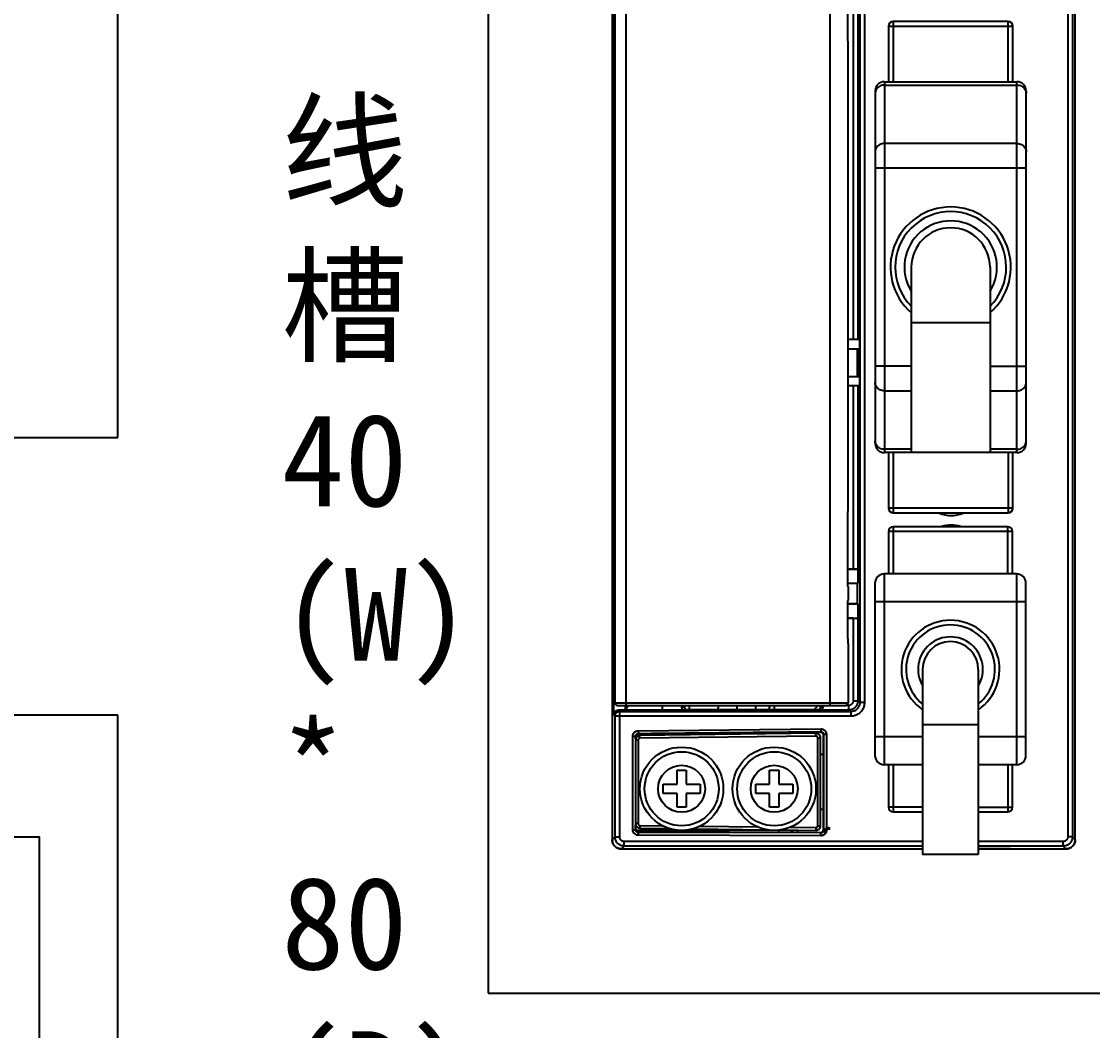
# Model space of a CAD drawing. Header units: millimetres. Extents: x 336 to 12810, y -1577 to 4105.
# Drawn here: x 7318.4 to 7434.1, y 1658.8 to 1767.7 of the extents above; entities that cross this region are included whole.
import ezdxf
from ezdxf.enums import TextEntityAlignment as Align

# ---------------------------------------------------------------- set-up
doc = ezdxf.new("R2010")
doc.units = ezdxf.units.MM
doc.styles.get("Standard").update_dxf_attribs({"font": ''})
doc.styles.add('WD', font='romans.shx', dxfattribs={"width": 0.8, "bigfont": 'gbcbig.shx'})
doc.styles.get('Standard').set_extended_font_data('SimSun')

# ---------------------------------------------------------------- blocks, each defined once
blk = doc.blocks.new('EDS-208A')
blk.add_lwpolyline([(-14.62, 114.46), (65.38, 114.46), (65.38, -5.54), (-14.62, -5.54)], close=True)
at = {"lineweight": 0}
for points in [[(4.51, 96.6), (4.51, 80.4), (18.01, 80.4), (18.01, 96.6)], [(45.49, 96.6), (45.49, 80.4), (31.99, 80.4), (31.99, 96.6)], [(45.49, 78.6), (45.49, 62.4), (31.99, 62.4), (31.99, 78.6)], [(4.51, 60.6), (4.51, 44.4), (18.01, 44.4), (18.01, 60.6)], [(45.49, 60.6), (45.49, 44.4), (31.99, 44.4), (31.99, 60.6)], [(45.49, 42.6), (45.49, 26.4), (31.99, 26.4), (31.99, 42.6)], [(4.51, 24.6), (4.51, 8.4), (18.01, 8.4), (18.01, 24.6)], [(45.49, 24.6), (45.49, 8.4), (31.99, 8.4), (31.99, 24.6)]]:
    blk.add_lwpolyline(points, close=True, dxfattribs=at)
for points in [[(13, 94.12), (13, 95.04), (5.95, 95.04), (5.95, 81.62), (13, 81.62), (13, 82.54)], [(37, 94.12), (37, 95.04), (44.05, 95.04), (44.05, 81.62), (37, 81.62), (37, 82.54)], [(13, 94.12), (14.47, 94.12), (14.47, 90.03)], [(37, 94.12), (35.53, 94.12), (35.53, 90.03)], [(14.47, 90.03), (16.6, 90.03), (16.6, 86.63), (14.47, 86.63)], [(35.53, 90.03), (33.4, 90.03), (33.4, 86.63), (35.53, 86.63)], [(14.47, 86.63), (14.47, 82.54), (13, 82.54)], [(35.53, 86.63), (35.53, 82.54), (37, 82.54)], [(37, 76.12), (37, 77.04), (44.05, 77.04), (44.05, 63.62), (37, 63.62), (37, 64.54)], [(37, 76.12), (35.53, 76.12), (35.53, 72.03)], [(35.53, 72.03), (33.4, 72.03), (33.4, 68.63), (35.53, 68.63)], [(35.53, 68.63), (35.53, 64.54), (37, 64.54)], [(13, 58.12), (13, 59.04), (5.95, 59.04), (5.95, 45.62), (13, 45.62), (13, 46.54)], [(37, 58.12), (37, 59.04), (44.05, 59.04), (44.05, 45.62), (37, 45.62), (37, 46.54)], [(13, 58.12), (14.47, 58.12), (14.47, 54.03)], [(37, 58.12), (35.53, 58.12), (35.53, 54.03)], [(14.47, 54.03), (16.6, 54.03), (16.6, 50.63), (14.47, 50.63)], [(35.53, 54.03), (33.4, 54.03), (33.4, 50.63), (35.53, 50.63)], [(14.47, 50.63), (14.47, 46.54), (13, 46.54)], [(35.53, 50.63), (35.53, 46.54), (37, 46.54)], [(37, 40.12), (37, 41.04), (44.05, 41.04), (44.05, 27.62), (37, 27.62), (37, 28.54)], [(37, 40.12), (35.53, 40.12), (35.53, 36.03)], [(35.53, 36.03), (33.4, 36.03), (33.4, 32.63), (35.53, 32.63)], [(35.53, 32.63), (35.53, 28.54), (37, 28.54)], [(13, 22.12), (13, 23.04), (5.95, 23.04), (5.95, 9.62), (13, 9.62), (13, 10.54)], [(13, 22.12), (14.47, 22.12), (14.47, 18.03)], [(37, 22.12), (35.53, 22.12), (35.53, 18.03)], [(37, 22.12), (37, 23.04), (44.05, 23.04), (44.05, 9.62), (37, 9.62), (37, 10.54)], [(14.47, 18.03), (16.6, 18.03), (16.6, 14.63), (14.47, 14.63)], [(35.53, 18.03), (33.4, 18.03), (33.4, 14.63), (35.53, 14.63)], [(14.47, 14.63), (14.47, 10.54), (13, 10.54)], [(35.53, 14.63), (35.53, 10.54), (37, 10.54)]]:
    blk.add_lwpolyline(points, dxfattribs=at)
at = {"lineweight": 0, "style": 'WD', "width": 0.8}
blk.add_attdef('IES10-SW8', text='', height=3, dxfattribs=at).set_placement((25, 119.14), align=Align.MIDDLE)

msp = doc.modelspace()

# ---------------------------------------------------------------- linework, layer by layer
for p, q in [((7368.84, 1892.792), (7368.84, 1662.792)), ((7328.84, 1722.792), (7328.84, 1862.792)), ((6268.84, 1722.792), (7328.84, 1722.792)), ((7328.84, 1692.792), (6268.84, 1692.792)), ((7328.84, 1552.792), (7328.84, 1692.792)), ((7368.84, 1662.792), (7788.849, 1662.792))]:
    msp.add_line(p, q)
at = {"color": 7, "linetype": 'Continuous'}
for p, q in [((7382.229, 1838.253), (7382.229, 1679.358)), ((7432.229, 1679.358), (7432.229, 1838.253)), ((7431.424, 1805.118), (7431.424, 1679.664)), ((7431.924, 1804.635), (7431.924, 1679.664)), ((7382.514, 1786.558), (7382.514, 1694.158)), ((7383.714, 1786.858), (7383.714, 1693.858)), ((7405.714, 1786.858), (7405.714, 1693.858)), ((7409.009, 1694.218), (7409.009, 1786.499)), ((7409.509, 1694.218), (7409.509, 1786.499)), ((7382.394, 1748.26), (7382.394, 1782.023)), ((7407.683, 1765.638), (7407.683, 1773.708)), ((7407.688, 1765.65), (7407.688, 1773.708)), ((7408.247, 1771.851), (7408.247, 1733.358)), ((7408.746, 1771.859), (7408.746, 1733.358)), ((7412.579, 1767.708), (7412.579, 1761.208)), ((7424.979, 1767.708), (7412.579, 1767.708)), ((7424.979, 1761.208), (7424.979, 1767.708)), ((7412.079, 1767.208), (7412.079, 1761.208)), ((7412.079, 1767.208), (7425.479, 1767.208)), ((7425.479, 1761.208), (7425.479, 1767.208)), ((7407.683, 1765.638), (7407.688, 1765.65)), ((7407.714, 1715.378), (7407.714, 1765.038)), ((7411.629, 1761.208), (7411.629, 1721.158)), ((7411.629, 1761.208), (7425.929, 1761.208)), ((7411.629, 1760.851), (7425.929, 1760.851)), ((7425.929, 1721.158), (7425.929, 1761.208)), ((7410.629, 1760.208), (7410.629, 1722.158)), ((7426.929, 1722.158), (7426.929, 1760.208)), ((7425.929, 1754.533), (7411.629, 1754.533)), ((7426.929, 1751.89), (7410.629, 1751.89)), ((7382.394, 1748.26), (7382.457, 1748.197)), ((7382.457, 1748.197), (7382.457, 1747.42)), ((7382.457, 1747.42), (7382.395, 1747.358)), ((7382.395, 1745.724), (7382.395, 1747.358)), ((7382.514, 1745.843), (7382.394, 1745.723)), ((7382.394, 1717.81), (7382.394, 1745.723)), ((7414.529, 1741.183), (7414.529, 1721.183)), ((7423.029, 1741.183), (7423.029, 1721.183)), ((7423.029, 1735.183), (7414.529, 1735.183)), ((7408.939, 1733.358), (7407.714, 1733.358)), ((7408.939, 1733.358), (7408.939, 1732.358)), ((7407.714, 1732.358), (7408.939, 1732.358)), ((7408.669, 1732.358), (7408.669, 1729.358)), ((7408.869, 1729.358), (7408.869, 1732.358)), ((7414.529, 1730.477), (7410.629, 1730.477)), ((7423.029, 1730.477), (7426.929, 1730.477)), ((7408.939, 1729.358), (7407.714, 1729.358)), ((7408.939, 1729.358), (7408.939, 1728.358)), ((7408.939, 1728.358), (7407.714, 1728.358)), ((7408.247, 1728.358), (7408.247, 1708.571)), ((7408.746, 1728.358), (7408.746, 1708.563)), ((7411.629, 1727.834), (7414.529, 1727.834)), ((7423.029, 1727.834), (7425.929, 1727.834)), ((7414.529, 1721.516), (7411.629, 1721.516)), ((7425.929, 1721.158), (7411.629, 1721.158)), ((7412.079, 1721.158), (7412.079, 1715.158)), ((7412.579, 1721.158), (7412.579, 1714.658)), ((7423.029, 1721.183), (7414.529, 1721.183)), ((7425.929, 1721.516), (7423.029, 1721.516)), ((7424.979, 1721.158), (7424.979, 1714.658)), ((7425.479, 1715.158), (7425.479, 1721.158)), ((7382.229, 1719.858), (7382.268, 1719.858)), ((7382.268, 1710.858), (7382.268, 1719.858)), ((7382.394, 1717.81), (7382.457, 1717.747)), ((7382.457, 1717.747), (7382.457, 1716.97)), ((7382.457, 1716.97), (7382.395, 1716.908)), ((7382.395, 1715.274), (7382.395, 1716.908)), ((7382.514, 1715.393), (7382.394, 1715.273)), ((7382.394, 1697.358), (7382.394, 1715.273)), ((7407.688, 1714.766), (7407.683, 1714.779)), ((7407.683, 1706.708), (7407.683, 1714.779)), ((7407.688, 1706.708), (7407.688, 1714.767)), ((7425.479, 1715.158), (7412.079, 1715.158)), ((7412.579, 1714.658), (7424.979, 1714.658)), ((7424.954, 1713.158), (7412.554, 1713.158)), ((7412.554, 1713.158), (7412.554, 1708.058)), ((7424.954, 1708.058), (7424.954, 1713.158)), ((7425.454, 1712.658), (7412.054, 1712.658)), ((7412.054, 1712.658), (7412.054, 1708.058)), ((7425.454, 1708.058), (7425.454, 1712.658)), ((7382.229, 1710.858), (7382.268, 1710.858)), ((7408.247, 1708.571), (7407.688, 1708.571)), ((7408.785, 1708.543), (7407.688, 1708.543)), ((7408.746, 1708.563), (7408.785, 1708.543)), ((7408.785, 1707.049), (7408.785, 1708.543)), ((7411.604, 1708.058), (7411.604, 1687.458)), ((7425.904, 1708.058), (7411.604, 1708.058)), ((7425.904, 1687.458), (7425.904, 1708.058)), ((7407.683, 1706.708), (7407.714, 1706.708)), ((7407.688, 1707.049), (7408.785, 1707.049)), ((7408.729, 1707.021), (7407.688, 1707.021)), ((7407.714, 1706.708), (7407.714, 1705.208)), ((7408.729, 1707.021), (7408.785, 1707.049)), ((7408.729, 1704.821), (7408.729, 1707.021)), ((7410.604, 1707.058), (7410.604, 1688.458)), ((7426.904, 1688.458), (7426.904, 1707.058)), ((7407.683, 1705.208), (7407.714, 1705.208)), ((7407.683, 1701.138), (7407.683, 1705.208)), ((7407.688, 1701.15), (7407.688, 1705.208)), ((7408.729, 1704.821), (7407.688, 1704.821)), ((7408.729, 1704.821), (7408.785, 1704.793)), ((7426.904, 1705.058), (7410.604, 1705.058)), ((7408.785, 1704.793), (7407.688, 1704.793)), ((7408.785, 1703.299), (7408.785, 1704.793)), ((7407.688, 1703.299), (7408.785, 1703.299)), ((7408.247, 1703.271), (7407.688, 1703.271)), ((7408.247, 1703.271), (7408.247, 1694.35)), ((7408.746, 1703.279), (7408.785, 1703.299)), ((7408.746, 1703.279), (7408.746, 1694.35)), ((7407.683, 1701.138), (7407.688, 1701.15)), ((7407.714, 1700.538), (7407.714, 1694.158)), ((7382.514, 1697.358), (7382.394, 1697.358)), ((7382.395, 1692.859), (7382.395, 1697.358)), ((7415.754, 1697.758), (7415.754, 1677.758)), ((7421.754, 1697.758), (7421.754, 1677.758)), ((7382.514, 1694.158), (7407.714, 1694.158)), ((7382.814, 1693.858), (7407.414, 1693.858)), ((7389.808, 1693.358), (7382.895, 1693.358)), ((7382.895, 1693.358), (7383.035, 1693.219)), ((7383.942, 1693.858), (7383.629, 1693.358)), ((7383.629, 1693.858), (7383.629, 1693.358)), ((7387.629, 1693.858), (7387.629, 1693.358)), ((7389.724, 1693.858), (7389.724, 1693.664)), ((7390.024, 1693.664), (7389.724, 1693.664)), ((7390.024, 1693.858), (7390.024, 1693.664)), ((7404.468, 1693.397), (7390.291, 1693.397)), ((7390.324, 1693.364), (7390.291, 1693.397)), ((7390.529, 1693.858), (7390.529, 1693.397)), ((7393.642, 1693.397), (7393.749, 1693.858)), ((7395.729, 1693.397), (7395.729, 1693.858)), ((7397.729, 1693.397), (7397.729, 1693.858)), ((7399.229, 1693.397), (7399.229, 1693.858)), ((7399.729, 1693.858), (7399.729, 1693.397)), ((7404.018, 1693.397), (7404.479, 1693.858)), ((7404.421, 1693.35), (7404.468, 1693.397)), ((7407.747, 1693.35), (7404.421, 1693.35)), ((7407.747, 1693.85), (7407.414, 1693.85)), ((7407.747, 1693.85), (7407.747, 1693.35)), ((7408.009, 1693.219), (7407.747, 1693.35)), ((7408.247, 1694.35), (7408.746, 1694.35)), ((7409.009, 1694.218), (7408.746, 1694.35)), ((7409.009, 1694.218), (7409.509, 1694.218)), ((7382.395, 1692.859), (7382.535, 1692.719)), ((7382.535, 1692.719), (7408.009, 1692.719)), ((7382.535, 1679.664), (7382.535, 1692.719)), ((7383.035, 1693.219), (7408.009, 1693.219)), ((7383.035, 1693.219), (7383.035, 1679.664)), ((7408.009, 1693.219), (7408.009, 1692.719)), ((7385.052, 1691.133), (7404.757, 1691.327)), ((7385.052, 1691.133), (7385.055, 1690.833)), ((7385.055, 1690.833), (7404.76, 1691.027)), ((7399.229, 1690.79), (7399.229, 1690.937)), ((7399.729, 1690.942), (7399.729, 1690.796)), ((7401.438, 1690.817), (7401.581, 1690.96)), ((7402.154, 1690.826), (7402.295, 1690.967)), ((7404.757, 1691.327), (7404.76, 1691.027)), ((7421.754, 1691.758), (7415.754, 1691.758)), ((7384.458, 1680.436), (7384.458, 1690.533)), ((7384.458, 1690.533), (7384.758, 1690.533)), ((7384.729, 1690.115), (7384.729, 1681.102)), ((7385.029, 1690.115), (7384.729, 1690.115)), ((7384.758, 1690.258), (7384.758, 1690.533)), ((7384.791, 1690.341), (7384.791, 1690.5)), ((7384.816, 1690.379), (7384.817, 1690.501)), ((7385.029, 1690.115), (7385.029, 1681.102)), ((7404.223, 1690.852), (7385.223, 1690.615)), ((7385.227, 1690.315), (7385.223, 1690.615)), ((7404.227, 1690.552), (7385.227, 1690.315)), ((7386.729, 1690.816), (7386.729, 1690.633)), ((7388.529, 1690.656), (7388.529, 1690.833)), ((7390.529, 1690.853), (7390.529, 1690.681)), ((7404.227, 1690.552), (7404.223, 1690.852)), ((7404.429, 1680.865), (7404.429, 1690.352)), ((7404.429, 1690.352), (7404.729, 1690.352)), ((7404.729, 1680.865), (7404.729, 1690.352)), ((7405.029, 1690.694), (7405.063, 1690.727)), ((7405.029, 1680.408), (7405.029, 1690.683)), ((7405.063, 1690.727), (7405.063, 1680.387)), ((7405.363, 1690.727), (7405.063, 1690.727)), ((7405.363, 1690.727), (7405.363, 1680.387)), ((7415.754, 1690.458), (7410.604, 1690.458)), ((7426.904, 1690.458), (7421.754, 1690.458)), ((7404.729, 1688.608), (7405.029, 1688.608)), ((7389.229, 1686.858), (7390.229, 1686.858)), ((7389.229, 1685.358), (7389.229, 1686.858)), ((7390.229, 1686.858), (7390.229, 1685.358)), ((7399.229, 1685.358), (7399.229, 1686.858)), ((7399.229, 1686.858), (7400.229, 1686.858)), ((7400.229, 1686.858), (7400.229, 1685.358)), ((7415.754, 1687.458), (7411.604, 1687.458)), ((7412.054, 1687.458), (7412.054, 1682.858)), ((7412.554, 1687.458), (7412.554, 1682.358)), ((7425.904, 1687.458), (7421.754, 1687.458)), ((7424.954, 1687.458), (7424.954, 1682.358)), ((7425.454, 1682.858), (7425.454, 1687.458)), ((7387.729, 1685.358), (7389.229, 1685.358)), ((7387.729, 1684.358), (7387.729, 1685.358)), ((7390.229, 1685.358), (7391.729, 1685.358)), ((7391.729, 1685.358), (7391.729, 1684.358)), ((7397.729, 1684.358), (7397.729, 1685.358)), ((7397.729, 1685.358), (7399.229, 1685.358)), ((7400.229, 1685.358), (7401.729, 1685.358)), ((7401.729, 1685.358), (7401.729, 1684.358)), ((7389.229, 1684.358), (7387.729, 1684.358)), ((7389.229, 1682.858), (7389.229, 1684.358)), ((7391.729, 1684.358), (7390.229, 1684.358)), ((7390.229, 1684.358), (7390.229, 1682.858)), ((7399.229, 1684.358), (7397.729, 1684.358)), ((7399.229, 1682.858), (7399.229, 1684.358)), ((7400.229, 1684.358), (7400.229, 1682.858)), ((7401.729, 1684.358), (7400.229, 1684.358)), ((7390.229, 1682.858), (7389.229, 1682.858)), ((7400.229, 1682.858), (7399.229, 1682.858)), ((7415.754, 1682.858), (7412.054, 1682.858)), ((7421.754, 1682.858), (7425.454, 1682.858)), ((7405.029, 1682.608), (7404.729, 1682.608)), ((7412.554, 1682.358), (7415.754, 1682.358)), ((7421.754, 1682.358), (7424.954, 1682.358)), ((7385.029, 1681.102), (7384.729, 1681.102)), ((7384.758, 1680.436), (7384.758, 1680.959)), ((7384.791, 1680.469), (7384.791, 1680.876)), ((7384.792, 1680.469), (7384.793, 1680.873)), ((7385.227, 1680.902), (7385.223, 1680.602)), ((7385.223, 1680.602), (7388.434, 1680.562)), ((7385.227, 1680.902), (7387.665, 1680.872)), ((7390.924, 1680.531), (7399.002, 1680.43)), ((7391.029, 1680.53), (7391.029, 1680.458)), ((7391.689, 1680.821), (7397.932, 1680.743)), ((7401.436, 1680.7), (7404.227, 1680.665)), ((7404.227, 1680.665), (7404.223, 1680.365)), ((7404.429, 1680.865), (7404.729, 1680.865)), ((7405.767, 1680.558), (7405.634, 1680.691)), ((7382.535, 1679.664), (7382.229, 1679.358)), ((7382.535, 1679.664), (7383.035, 1679.664)), ((7384.458, 1680.436), (7384.758, 1680.436)), ((7402.229, 1680.358), (7384.821, 1680.358)), ((7385.056, 1679.836), (7385.057, 1680.136)), ((7404.761, 1679.788), (7385.056, 1679.836)), ((7385.09, 1680.169), (7385.057, 1680.136)), ((7404.762, 1680.088), (7385.057, 1680.136)), ((7404.729, 1680.115), (7385.09, 1680.169)), ((7391.029, 1680.458), (7396.229, 1680.458)), ((7391.851, 1680.358), (7391.961, 1680.458)), ((7395.198, 1680.478), (7395.198, 1680.358)), ((7395.229, 1680.477), (7395.229, 1680.358)), ((7398.642, 1680.435), (7398.67, 1680.404)), ((7400.229, 1680.127), (7400.229, 1680.358)), ((7400.346, 1680.413), (7404.223, 1680.365)), ((7401.765, 1680.123), (7401.529, 1680.358)), ((7401.937, 1680.358), (7401.937, 1680.393)), ((7402.229, 1680.39), (7402.229, 1680.122)), ((7404.762, 1680.088), (7404.729, 1680.121)), ((7404.761, 1679.788), (7404.762, 1680.088)), ((7405.063, 1680.387), (7405.029, 1680.421)), ((7405.363, 1680.387), (7405.063, 1680.387)), ((7405.125, 1680.2), (7405.267, 1680.059)), ((7431.924, 1679.664), (7431.424, 1679.664)), ((7431.924, 1679.664), (7432.229, 1679.358)), ((7383.535, 1678.664), (7383.229, 1678.358)), ((7383.229, 1678.358), (7415.754, 1678.358)), ((7415.754, 1679.164), (7383.535, 1679.164)), ((7383.535, 1678.664), (7383.535, 1679.164)), ((7415.754, 1678.664), (7383.535, 1678.664)), ((7430.924, 1679.164), (7421.754, 1679.164)), ((7430.924, 1678.664), (7421.754, 1678.664)), ((7421.754, 1678.397), (7425.229, 1678.397)), ((7421.754, 1678.358), (7431.229, 1678.358)), ((7425.229, 1678.358), (7425.229, 1678.397)), ((7430.924, 1678.664), (7430.924, 1679.164)), ((7430.924, 1678.664), (7431.23, 1678.358)), ((7421.754, 1677.758), (7415.754, 1677.758))]:
    msp.add_line(p, q, dxfattribs=at)
for centre, radius in [((7389.729, 1684.858), 4.5), ((7389.729, 1684.858), 4), ((7399.729, 1684.858), 4.5), ((7399.729, 1684.858), 4), ((7389.729, 1684.858), 2.537), ((7399.729, 1684.858), 2.537)]:
    msp.add_circle(centre, radius, dxfattribs=at)
for centre, radius, start, end in [((7412.579, 1767.208), 0.5, 90, 180), ((7424.979, 1767.208), 0.5, 0, 90), ((7411.629, 1760.208), 1, 90, 180), ((7425.929, 1760.208), 1, 0, 90), ((7418.779, 1741.183), 6.5, 311.03496, 228.96504), ((7418.779, 1741.183), 6, 315.2713, 224.72879), ((7418.779, 1741.183), 5, 328.70037, 211.29963), ((7418.779, 1741.183), 4.25, 0, 180), ((7411.629, 1722.158), 1, 180, 270), ((7425.929, 1722.158), 1, 270, 0), ((7412.579, 1715.158), 0.5, 180, 270), ((7418.829, 1717.683), 3.317, 247.10304, 292.90247), ((7424.979, 1715.158), 0.5, 270, 0), ((7412.554, 1712.658), 0.5, 90, 180), ((7418.829, 1710.008), 3.317, 72.26015, 107.76051), ((7424.954, 1712.658), 0.5, 0, 90), ((7411.604, 1707.058), 1, 90, 180), ((7425.904, 1707.058), 1, 0, 90), ((7418.754, 1697.758), 5.3, 304.6163, 235.37235), ((7418.754, 1697.758), 4.8, 308.77013, 231.25459), ((7418.754, 1697.758), 3.5, 329.56273, 210.43727), ((7418.754, 1697.758), 3, 0, 180), ((7382.814, 1694.158), 0.3, 180, 270), ((7407.414, 1694.158), 0.3, 270, 0), ((7385.229, 1690.115), 0.5, 90.71616, 180), ((7385.229, 1690.115), 0.2, 90.71616, 180), ((7404.229, 1690.352), 0.5, 0, 90.71616), ((7404.229, 1690.352), 0.2, 0, 90.71616), ((7411.604, 1688.458), 1, 180, 270), ((7425.904, 1688.458), 1, 270, 0), ((7412.554, 1682.858), 0.5, 180, 270), ((7424.954, 1682.858), 0.5, 270, 0), ((7385.229, 1681.102), 0.5, 180, 269.28384), ((7385.229, 1681.102), 0.2, 180, 269.28384), ((7404.229, 1680.865), 0.5, 269.28384, 0), ((7404.229, 1680.865), 0.2, 269.28384, 0), ((7391.029, 1680.958), 0.5, 246.36286, 270), ((7383.229, 1679.358), 1, 180, 270), ((7431.229, 1679.358), 1, 270, 0)]:
    msp.add_arc(centre, radius, start, end, dxfattribs=at)
for points, start_tangent, end_tangent in [([(7407.714, 1765.038), (7407.706, 1765.35), (7407.683, 1765.638)], (-0.0000029, 1), (-0.1048733, 0.9944856)), ([(7407.689, 1765.638), (7407.688, 1765.652)], (-0.0854524, 0.9963423), (-0.0874217, 0.9961714)), ([(7407.714, 1765.037), (7407.713, 1765.199), (7407.699, 1765.5), (7407.689, 1765.638)], (0.0000387, 1), (-0.0854524, 0.9963423)), ([(7411.629, 1760.851), (7411.371, 1760.821), (7411.129, 1760.733), (7410.922, 1760.593), (7410.763, 1760.41), (7410.664, 1760.198)], (-1, 0), (-0.2906709, -0.9568231)), ([(7425.929, 1760.851), (7426.188, 1760.821), (7426.429, 1760.733), (7426.637, 1760.593), (7426.795, 1760.41), (7426.895, 1760.198)], (1, 0), (0.2906708, -0.9568231)), ([(7410.664, 1760.198), (7410.629, 1759.97)], (-0.2906709, -0.9568231), (0, -1)), ([(7426.895, 1760.198), (7426.929, 1759.97)], (0.2906708, -0.9568231), (0, -1)), ([(7411.629, 1754.533), (7411.371, 1754.502), (7411.129, 1754.414), (7410.922, 1754.275), (7410.763, 1754.092), (7410.664, 1753.88), (7410.629, 1753.652)], (-1, 0), (0, -1)), ([(7425.929, 1754.533), (7426.188, 1754.502), (7426.429, 1754.414), (7426.637, 1754.275), (7426.795, 1754.092), (7426.895, 1753.88), (7426.929, 1753.652)], (1, 0), (0, -1)), ([(7382.394, 1748.26), (7382.434, 1748.41), (7382.51, 1748.497)], (0, 1), (0.7901736, 0.612883)), ([(7382.51, 1748.368), (7382.497, 1748.347), (7382.457, 1748.197)], (-0.5690217, -0.8223225), (-0.0003046, -1)), ([(7382.457, 1748.197), (7382.502, 1748.196), (7382.514, 1748.197)], (0.9282475, -0.3719631), (0.9996401, 0.0268277)), ([(7382.509, 1747.123), (7382.435, 1747.208), (7382.395, 1747.358)], (-0.7849729, 0.6195301), (0, 1)), ([(7382.514, 1747.42), (7382.481, 1747.421), (7382.457, 1747.42)], (-0.9991369, -0.0415377), (-0.9292574, -0.369433)), ([(7382.51, 1747.249), (7382.497, 1747.27), (7382.457, 1747.42)], (-0.5690216, 0.8223226), (-0.0003046, 1)), ([(7411.629, 1727.834), (7411.371, 1727.864), (7411.129, 1727.952), (7410.922, 1728.092), (7410.763, 1728.275), (7410.664, 1728.487), (7410.629, 1728.715)], (-1, 0), (0, 1)), ([(7425.929, 1727.834), (7426.188, 1727.864), (7426.429, 1727.952), (7426.637, 1728.092), (7426.795, 1728.275), (7426.895, 1728.487), (7426.929, 1728.715)], (1, 0), (0, 1)), ([(7411.629, 1721.516), (7411.371, 1721.546), (7411.129, 1721.634), (7410.922, 1721.774), (7410.763, 1721.956), (7410.664, 1722.169), (7410.629, 1722.397)], (-1, 0), (0, 1)), ([(7425.929, 1721.516), (7426.188, 1721.546), (7426.429, 1721.634), (7426.637, 1721.774), (7426.795, 1721.956), (7426.895, 1722.169)], (1, 0), (0.2906709, 0.9568231)), ([(7426.895, 1722.169), (7426.929, 1722.397)], (0.2906709, 0.9568231), (0, 1)), ([(7382.394, 1717.81), (7382.434, 1717.96), (7382.51, 1718.047)], (0, 1), (0.7901736, 0.612883)), ([(7382.51, 1717.918), (7382.497, 1717.897), (7382.457, 1717.747)], (-0.5690217, -0.8223225), (-0.0003046, -1)), ([(7382.457, 1717.747), (7382.502, 1717.746), (7382.514, 1717.747)], (0.9282475, -0.3719631), (0.9996401, 0.0268277)), ([(7382.509, 1716.673), (7382.435, 1716.758), (7382.395, 1716.908)], (-0.7849729, 0.6195301), (0, 1)), ([(7382.514, 1716.97), (7382.481, 1716.971), (7382.457, 1716.97)], (-0.9991369, -0.0415377), (-0.9292574, -0.369433)), ([(7382.51, 1716.799), (7382.497, 1716.82), (7382.457, 1716.97)], (-0.5690216, 0.8223226), (-0.0003046, 1)), ([(7407.683, 1714.779), (7407.706, 1715.071), (7407.714, 1715.378)], (0.1048684, 0.9944861), (0.0001261, 1)), ([(7407.689, 1714.779), (7407.699, 1714.905), (7407.712, 1715.206), (7407.714, 1715.378)], (0.085413, 0.9963456), (0.000108, 1)), ([(7407.688, 1714.765), (7407.689, 1714.779)], (0.0873967, 0.9961736), (0.085413, 0.9963456)), ([(7408.746, 1708.563), (7408.703, 1708.566), (7408.594, 1708.568), (7408.434, 1708.57), (7408.247, 1708.571)], (-0.8944817, 0.4471046), (-1, 0)), ([(7408.247, 1703.271), (7408.434, 1703.272), (7408.594, 1703.273), (7408.703, 1703.276), (7408.746, 1703.279)], (1, 0), (0.8944817, 0.4471046)), ([(7407.714, 1700.538), (7407.706, 1700.85), (7407.683, 1701.138)], (-0.0000029, 1), (-0.1048733, 0.9944856)), ([(7407.689, 1701.138), (7407.688, 1701.152)], (-0.0854524, 0.9963423), (-0.0874217, 0.9961714)), ([(7407.714, 1700.537), (7407.713, 1700.699), (7407.699, 1701), (7407.689, 1701.138)], (0.0000387, 1), (-0.0854524, 0.9963423)), ([(7382.395, 1692.859), (7382.433, 1693.05), (7382.542, 1693.212), (7382.704, 1693.32), (7382.895, 1693.358)], (0, 1), (1, 0)), ([(7389.724, 1693.664), (7389.728, 1693.595), (7389.742, 1693.521), (7389.767, 1693.441)], (0.0000101, -1), (0.371418, -0.9284658)), ([(7389.767, 1693.441), (7389.808, 1693.358)], (0.371418, -0.9284658), (0.5089078, -0.8608211)), ([(7389.99, 1693.359), (7389.808, 1693.358)], (-0.9999728, -0.0073716), (-1, 0.0000003)), ([(7390.324, 1693.364), (7390.162, 1693.361), (7389.99, 1693.359)], (-0.9998474, -0.017468), (-0.9999728, -0.0073716)), ([(7390.024, 1693.664), (7390.026, 1693.627), (7390.034, 1693.588), (7390.049, 1693.545)], (0.0003111, -1), (0.3949433, -0.9187055)), ([(7390.049, 1693.545), (7390.072, 1693.502), (7390.105, 1693.459), (7390.112, 1693.452)], (0.3949433, -0.9187055), (0.706504, -0.707709)), ([(7390.079, 1693.485), (7390.141, 1693.437)], (0.7071068, -0.7071068), (0.867064, -0.4981968)), ([(7390.112, 1693.452), (7390.149, 1693.42), (7390.202, 1693.39), (7390.261, 1693.37), (7390.324, 1693.364)], (0.706504, -0.707709), (1, -0.0002622)), ([(7390.141, 1693.437), (7390.291, 1693.397)], (0.867064, -0.4981968), (1, 0)), ([(7399.229, 1693.608), (7399.27, 1693.806)], (0, 1), (0.3935544, 0.9193013)), ([(7404.421, 1693.35), (7404.525, 1693.357), (7404.617, 1693.372), (7404.698, 1693.394), (7404.768, 1693.42), (7404.829, 1693.451), (7404.882, 1693.484), (7404.925, 1693.519), (7404.961, 1693.555)], (0.9999233, 0.0123824), (0.6543562, 0.7561865)), ([(7404.468, 1693.397), (7404.618, 1693.437), (7404.639, 1693.45)], (1, 0), (0.8219276, 0.569592)), ([(7404.642, 1693.447), (7404.656, 1693.462), (7404.678, 1693.49), (7404.697, 1693.52)], (0.7066914, 0.7075219), (0.4797745, 0.8773918)), ([(7404.697, 1693.52), (7404.711, 1693.55), (7404.723, 1693.583), (7404.731, 1693.62)], (0.4797745, 0.8773918), (0.152666, 0.9882778)), ([(7404.731, 1693.62), (7404.734, 1693.664)], (0.152666, 0.9882778), (0.0086662, 0.9999624)), ([(7404.734, 1693.664), (7404.773, 1693.699), (7404.883, 1693.724)], (-0.0726916, 0.9973545), (0.9937509, 0.1116207)), ([(7404.734, 1693.664), (7404.735, 1693.76)], (0.004175, 0.9999913), (0.0019762, 0.999998)), ([(7404.735, 1693.76), (7404.735, 1693.85)], (0.0019762, 0.999998), (-0.0000047, 1)), ([(7404.883, 1693.724), (7405.034, 1693.733)], (0.9937509, 0.1116207), (0.9999922, -0.0039524)), ([(7404.961, 1693.555), (7404.99, 1693.593)], (0.6543562, 0.7561865), (0.5463375, 0.8375651)), ([(7404.99, 1693.593), (7405.012, 1693.633), (7405.028, 1693.68), (7405.034, 1693.733)], (0.5463375, 0.8375651), (0.0067909, 0.9999769)), ([(7405.034, 1693.733), (7405.035, 1693.794), (7405.035, 1693.85)], (0.0066835, 0.9999777), (0.0000004, 1)), ([(7408.746, 1694.35), (7408.738, 1694.22), (7408.714, 1694.096), (7408.672, 1693.972), (7408.612, 1693.849), (7408.529, 1693.727), (7408.42, 1693.611), (7408.284, 1693.506), (7408.12, 1693.422), (7407.938, 1693.368), (7407.747, 1693.35)], (-0.0003135, -1), (-1, -0.0002872)), ([(7408.247, 1694.35), (7408.242, 1694.285), (7408.23, 1694.223), (7408.21, 1694.161), (7408.179, 1694.099), (7408.138, 1694.038), (7408.084, 1693.98), (7408.015, 1693.928), (7407.934, 1693.886), (7407.842, 1693.859), (7407.747, 1693.85)], (-0.0000186, -1), (-1, 0.0000703)), ([(7408.009, 1692.719), (7408.473, 1692.792), (7408.891, 1693.005), (7409.223, 1693.337), (7409.436, 1693.754), (7409.509, 1694.218)], (1, -0.0001157), (0.0000935, 1)), ([(7408.009, 1693.219), (7408.319, 1693.268), (7408.597, 1693.41), (7408.819, 1693.63), (7408.96, 1693.908), (7409.009, 1694.218)], (0.9999999, -0.0003345), (-0.0002775, 1)), ([(7382.535, 1692.719), (7382.545, 1692.817), (7382.578, 1692.921), (7382.64, 1693.025), (7382.736, 1693.119), (7382.869, 1693.19), (7383.035, 1693.219)], (0.0003046, 1), (1, 0.0003046)), ([(7384.458, 1690.533), (7384.465, 1690.623), (7384.488, 1690.72), (7384.532, 1690.821), (7384.599, 1690.919), (7384.689, 1691.006), (7384.797, 1691.073), (7384.92, 1691.117), (7385.052, 1691.133)], (-0.0000028, 1), (0.9999509, 0.0099084)), ([(7404.222, 1690.986), (7398.28, 1690.928), (7391.736, 1690.865), (7385.221, 1690.801)], (-0.9999534, -0.0096531), (-0.9999523, -0.0097638)), ([(7404.724, 1690.991), (7404.222, 1690.986)], (-0.9999535, -0.009648), (-0.9999534, -0.0096531)), ([(7404.724, 1690.991), (7404.881, 1690.949), (7404.994, 1690.831), (7405.029, 1690.694)], (0.9999535, 0.009648), (0.0134265, -0.9999099)), ([(7404.757, 1691.327), (7404.847, 1691.321), (7404.945, 1691.299), (7405.046, 1691.256), (7405.146, 1691.189), (7405.234, 1691.098), (7405.303, 1690.987), (7405.347, 1690.862), (7405.363, 1690.727)], (0.9999513, 0.009868), (0.000075, -1)), ([(7404.76, 1691.027), (7404.805, 1691.024), (7404.854, 1691.013), (7404.905, 1690.991), (7404.954, 1690.958), (7404.998, 1690.913), (7405.033, 1690.857), (7405.055, 1690.795), (7405.063, 1690.727)], (0.9999482, 0.010174), (-0.0002594, -1)), ([(7384.758, 1690.533), (7384.761, 1690.578), (7384.773, 1690.627), (7384.795, 1690.677), (7384.828, 1690.726), (7384.873, 1690.769), (7384.928, 1690.803), (7384.989, 1690.825), (7385.055, 1690.833)], (-0.0003036, 1), (0.999954, 0.0095902)), ([(7384.791, 1690.5), (7384.831, 1690.649), (7384.939, 1690.759), (7385.098, 1690.8)], (0, 1), (0.9999514, 0.009863)), ([(7384.817, 1690.501), (7384.856, 1690.65), (7384.962, 1690.758)], (0.0024659, 0.999997), (0.8525367, 0.5226673)), ([(7384.962, 1690.758), (7385.067, 1690.797)], (0.8525367, 0.5226673), (0.9886039, 0.1505399)), ([(7385.067, 1690.797), (7385.098, 1690.8)], (0.9886039, 0.1505399), (0.9999565, 0.0093299)), ([(7385.221, 1690.801), (7385.088, 1690.8)], (-0.9999523, -0.0097638), (-0.9999523, -0.0097642)), ([(7405.125, 1680.2), (7405.15, 1680.352), (7405.221, 1680.489), (7405.331, 1680.598), (7405.471, 1680.668), (7405.634, 1680.691)], (0, 1), (0.9998529, -0.0171505)), ([(7405.267, 1680.059), (7405.305, 1680.25), (7405.413, 1680.412), (7405.575, 1680.52), (7405.767, 1680.558)], (0, 1), (1, 0)), ([(7383.535, 1678.664), (7383.41, 1678.672), (7383.288, 1678.695), (7383.164, 1678.736), (7383.039, 1678.796), (7382.914, 1678.88), (7382.795, 1678.991), (7382.689, 1679.132), (7382.605, 1679.297), (7382.553, 1679.478), (7382.535, 1679.664)], (-1, 0.0001505), (-0.0001497, 1)), ([(7383.535, 1679.164), (7383.473, 1679.168), (7383.411, 1679.179), (7383.349, 1679.2), (7383.287, 1679.23), (7383.225, 1679.272), (7383.165, 1679.328), (7383.112, 1679.398), (7383.07, 1679.48), (7383.044, 1679.571), (7383.035, 1679.664)], (-1, -0.0000037), (0.0000084, 1)), ([(7385.056, 1679.836), (7384.966, 1679.843), (7384.869, 1679.867), (7384.768, 1679.911), (7384.67, 1679.978), (7384.583, 1680.069), (7384.516, 1680.179), (7384.473, 1680.303), (7384.458, 1680.436)], (-0.999997, 0.0024622), (-0.0000565, 1)), ([(7385.012, 1680.14), (7384.963, 1680.151), (7384.913, 1680.173), (7384.864, 1680.207), (7384.82, 1680.252), (7384.787, 1680.307), (7384.765, 1680.37), (7384.758, 1680.436)], (-0.9882978, 0.1525369), (0.0002678, 1)), ([(7384.792, 1680.467), (7384.831, 1680.319), (7384.941, 1680.21), (7385.09, 1680.169)], (0, -1), (0.999997, -0.0024659)), ([(7385.057, 1680.136), (7385.012, 1680.14)], (-0.9999977, 0.0021595), (-0.9882978, 0.1525369)), ([(7404.729, 1680.121), (7404.879, 1680.161), (7404.989, 1680.271), (7405.029, 1680.421)], (0.9999969, -0.0024807), (-0.0000149, 1)), ([(7405.363, 1680.387), (7405.356, 1680.301), (7405.336, 1680.211), (7405.298, 1680.116), (7405.236, 1680.019), (7405.149, 1679.928), (7405.036, 1679.853), (7404.904, 1679.804), (7404.761, 1679.788)], (0.0000117, -1), (-0.9999971, 0.0024111)), ([(7405.063, 1680.387), (7405.06, 1680.344), (7405.049, 1680.299), (7405.03, 1680.252), (7405, 1680.203), (7404.956, 1680.158), (7404.9, 1680.12), (7404.834, 1680.096), (7404.762, 1680.088)], (0.0003126, -1), (-0.9999963, 0.002736)), ([(7431.424, 1679.664), (7431.42, 1679.602), (7431.408, 1679.54), (7431.388, 1679.478), (7431.358, 1679.416), (7431.316, 1679.354), (7431.26, 1679.294), (7431.19, 1679.241), (7431.108, 1679.199), (7431.017, 1679.173), (7430.924, 1679.164)], (0.0000037, -1), (-1, 0.0000084)), ([(7431.924, 1679.664), (7431.916, 1679.539), (7431.893, 1679.417), (7431.852, 1679.293), (7431.792, 1679.168), (7431.708, 1679.043), (7431.596, 1678.924), (7431.456, 1678.817), (7431.291, 1678.734), (7431.11, 1678.682), (7430.924, 1678.664)], (-0.0001505, -1), (-1, -0.0001497)), ([(7383.229, 1678.358), (7382.847, 1678.435), (7382.522, 1678.651), (7382.306, 1678.976), (7382.229, 1679.358)], (-1, 0), (0, 1)), ([(7432.229, 1679.358), (7432.153, 1678.976), (7431.937, 1678.651), (7431.612, 1678.435), (7431.23, 1678.358)], (0, -1), (-1, 0))]:
    msp.add_spline(points, degree=3, dxfattribs=dict(at, start_tangent=start_tangent, end_tangent=end_tangent))

# ---------------------------------------------------------------- block references
at = {"lineweight": 0}
ref = msp.add_blockref('EDS-208A', (7254.986, 1565.194), dxfattribs=at)
ref.add_attrib('EDS-208A', 'IES10-SW8', dxfattribs={"lineweight": 0, "height": 3, "style": 'WD', "width": 0.8}).set_placement((7279.986, 1684.337), align=Align.MIDDLE)

# ---------------------------------------------------------------- texts
at = {"lineweight": 0, "insert": (7346.515, 1758.698), "char_height": 10, "width": 13.79767, "attachment_point": 1}
msp.add_mtext('线槽40\\P(W)\\P*\\P80\\P(D)', dxfattribs=at)

doc.saveas('drawing.dxf')
